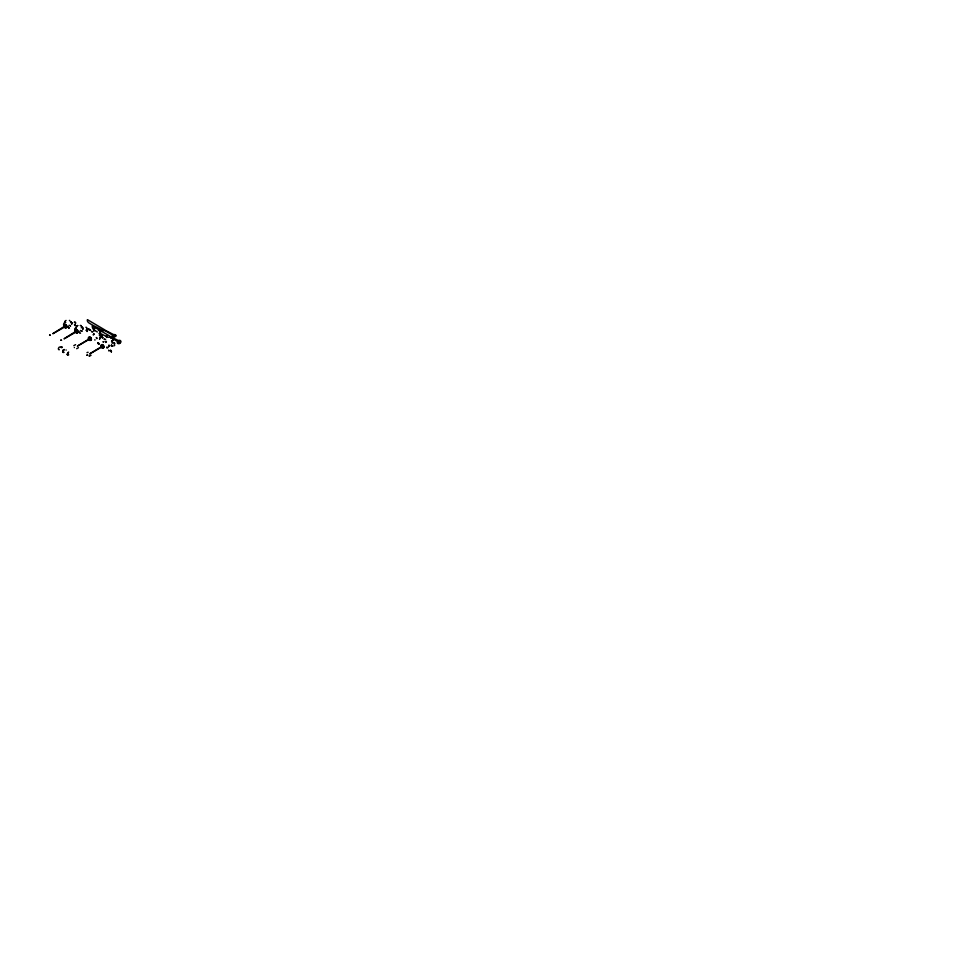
<?xml version="1.0" encoding="UTF-8"?>
<svg xmlns="http://www.w3.org/2000/svg" width="980" height="980" viewBox="0 0 980 980"><rect width="100%" height="100%" fill="white"/><g stroke="black" fill="none" stroke-linecap="round" stroke-linejoin="round"><path stroke-width="1.47" d="M75.913 330.627L76.893 332.392L75.791 331.767L75.925 330.689M93.762 334.511L93.762 334.45A1.458 0.649 60.6 0 0 93.688 333.764M70.609 326.022L70.474 325.875M90.711 338.345L90.552 339.129M70.793 322.408L71.491 322.775L71.16 321.93M58.408 348.757L58.433 348.5A1.629 0.943 -60 0 1 59.351 347.128L59.792 347.03M67.179 354.086L68.612 352.053L67.326 354.503M82.614 327.786L82.014 326.781M65.17 321.489L65.562 322.567M77.824 325.617L76.783 325.789L76.416 327.161M89.927 338.406L90.454 338.872M102.998 346.504C104.15 345.083 99.593 350.08 102.373 345.769M68.294 326.952L68.257 326.34M100.511 332.073L100.438 331.742A5.427 4.667 -33.8 0 0 100.315 331.13L99.397 330.346M113.006 340.097L112.97 339.374A5.427 4.667 -33.8 0 0 112.847 338.762L112.97 339.055A3.528 3.038 -33.8 0 1 113.043 339.46M75.24 328.386L75.975 329.758M100.279 332.869L100.438 332M112.982 339.631L111.549 341.31L112.749 340.403M93.994 328.41L93.994 329.807M106.538 336.042L106.538 337.438M75.681 323.13L75.117 324.16M106.465 341.652L105.558 342.461L106.22 341.395M68.196 326.512L68.759 328.141M74.419 324.784L74.958 325.262M63.578 324.368L63.663 325.176M71.859 323.768L71.528 324.343L71.638 323.008M82.908 329.109L82.822 328.018M94.007 328.312C93.97 329.158 95.55 329.354 94.264 328.251A5.427 0.796 83.7 0 0 94.203 328.582L94.239 329.782M106.551 335.944C107.984 335.479 106.71 338.21 106.71 335.785A5.427 0.796 83.7 0 0 106.747 336.214L106.771 337.414M112.847 342.461L114.342 343.024A3.528 3.504 64.7 0 1 114.636 343.392L114.182 345.769L114.685 345.315M103.096 346.761L102.729 345.83M79.478 331.755L79.601 332.649M96.836 338.639L96.236 337.537L97.044 338.039M65.195 321.171L65.182 322.065M99.813 337.598L99.605 339.141M85.873 327.283L86.656 327.479M75.276 328.288L76.465 327.381M86.754 328.802L86.914 328.227M93.847 330.824L94.484 330.762M100.401 332.367L99.017 333.678M63.614 324.417L63.933 323.902M74.86 329.513L75.925 328.692M82.271 331.081L81.512 330.995M80.336 330.444L81.046 330.799M102.116 337.708L102.104 335.76A3.528 3.504 64.7 0 0 101.81 335.393L99.372 335.319L99.936 334.94M64.19 322.8L65.525 322.494M81.218 327.822L82.565 327.296M82.724 329.427L82.883 328.202M93.566 334.609L93.872 333.653M93.737 334.462L93.112 334.817M91.054 355.238L89.217 356.34M100.083 337.255L99.605 339.141M90.503 338.688L90.76 338.137M74.26 322.212L74.97 322.151M65.403 320.852L66.089 320.448M76.71 325.875L77.579 325.519M69.445 327.933L68.563 328.043M73.794 345.683L75.583 344.654M78.461 347.68L76.673 348.696M109.258 346.406L109.454 345.474M90.674 338.1C86.62 337.647 91.949 341.101 89.633 338.394M103.206 345.732L102.386 345.671M69.384 320.435L69.776 320.497M99.997 337.279L100.401 337.034A5.427 5.047 68.6 0 1 101.075 336.777M100.45 336.998L100.56 336.961A3.528 3.283 68.6 0 1 100.977 336.826L101.332 336.74M99.078 330.419L98.343 330.309L99.47 330.444A1.458 1.25 -33.8 0 1 100.364 331.203M111.622 338.051L110.875 337.941L112.418 338.235M65.035 325.997L52.81 333.715L65.182 326.695A1.433 0.833 60 0 0 66.579 327.051A1.433 0.833 60 0 0 66.015 325.127A1.433 0.833 60 0 0 64.68 325.152M76.269 331.093L64.043 338.823L76.416 331.791A1.433 0.833 60 0 0 77.898 331.853A1.433 0.833 60 0 0 76.636 329.844M89.707 338.615L77.347 346.136L89.572 339.141M102.251 346.246L89.878 353.768L102.104 346.773M80.531 333.2L79.944 333.2M61.899 347.533L61.14 346.957M70.327 321.599L71.013 321.795M108.082 347.361L107.077 348.035L106.649 347.361M90.564 330.395L88.69 329.145L90.577 330.395M66.101 349.946L66.126 350.105M112.48 342.571L111.916 342.951L112.872 342.449M95.121 339.95L94.668 339.876M107.543 347.385L106.71 347.349M86.999 352.604L88.114 352.286M89.143 355.434L89.94 355.213M75.925 327.565L76.367 327.136M88.531 329.145A5.427 5.047 68.6 0 0 87.906 329.366L87.159 331.473L87.049 330.456A1.458 1.348 68.6 0 1 87.796 329.427L88.029 329.329A3.528 3.283 68.6 0 1 88.445 329.194L88.727 329.121M74.995 325.568L75.607 325.544M108.523 337.291L109.772 337.12A1.323 1.041 -35.1 0 1 110.213 337.255L116.89 341.113A1.286 1.017 -35.1 0 1 117.282 342.057A1.948 1.531 -35.1 0 0 119.046 343.649A1.948 1.531 -35.1 0 0 120.871 341.383A1.948 1.531 -35.1 0 0 118.47 340.587L110.262 336.52A1.446 1.139 -35.1 0 1 109.919 336.177L92.279 325.85A7.117 5.611 -35.1 0 0 92.818 328.471L93.039 328.851A7.117 5.611 -35.1 0 0 93.59 329.525M61.115 346.761L61.826 346.846M61.262 347.667L61.887 347.116M101.222 336.777L102.141 336.887M65.856 326.548C62.916 327.087 66.922 324.748 65.17 326.426M77.065 331.693L76.918 330.995M103.439 330.53L104.762 330.652A1.323 0.76 0 0 1 105.215 330.824L111.892 334.682A1.286 0.747 0 0 1 112.235 335.405A1.948 1.127 0 0 0 113.937 336.814A1.948 1.127 0 0 0 116.044 335.589A1.948 1.127 0 0 0 113.606 334.609L105.326 330.334A1.446 0.833 0 0 1 104.995 330.04L87.404 319.651A7.117 4.104 0 0 0 87.71 321.648L87.918 321.942A7.117 4.104 0 0 0 89.106 323.02A62.745 36.223 0 0 0 96.248 326.977L102.545 330.272A1.813 1.054 0 0 0 103.415 330.53M111.512 345.021L112.1 345.756L111.377 346.075M111.475 345.193L111.475 345.854M75.509 330.689L74.774 330.003M63.418 352.579L62.683 351.698A3.528 2.046 -60 0 1 62.683 351.305L62.708 351.073A1.458 0.845 -60 0 1 63.247 349.86L64.374 349.554L62.867 351.22A5.427 3.136 -60 0 0 62.843 351.808L64.043 352.347M67.498 354.858L68.686 354.748L67.326 354.699M112.847 346.234L111.524 345.279M101.626 336.777L102.52 337.181M74.921 322.114L75.607 322.69M81.72 330.971L81.083 330.701M111.941 337.978L112.725 338.504M80.96 325.47L80.262 325.532L81.242 325.887M109.576 345.671L108.768 345.168L109.135 346.222A3.528 1.103 -32.8 0 1 108.915 346.442M70.278 325.899L69.188 325.225M71.761 322.738L72.434 322.971M97.706 342.804L98.711 344.127M110.25 350.436L111.193 351.71M106.612 336.557L101.406 333.972A62.745 49.49 -35.1 0 1 99.74 333.212M85.934 330.211L86.877 330.664M89.952 339.484L89.143 338.21L89.952 339.484A1.421 0.821 60 0 0 91.165 339.423A1.421 0.821 60 0 0 90.454 337.586A1.421 0.821 60 0 0 89.217 337.696M92.806 331.681L91.495 331.632L92.622 331.791M111.475 351.649C111.132 349.529 109.723 350.558 111.279 351.783M98.906 344.005C98.796 342.192 97.032 342.706 98.649 343.968M102.778 337.512L102.814 338.149L102.435 337.206M105.632 339.644L104.039 339.264L104.787 338.97M111.377 351.551L110.532 350.338M98.858 343.943L97.988 342.706M100.291 331.081L100.426 331.424A3.528 3.038 -33.8 0 1 100.499 331.828M108.658 350.142L109.001 351.073M58.433 349.174L58.531 349.235A1.629 0.943 -60 0 0 59.351 349.701M97.326 331.963A62.745 49.49 -35.1 0 1 95.023 330.579M75.925 330.86A1.433 0.833 60 0 1 75.925 330.26M114.158 342.865A5.427 5.39 64.7 0 1 114.623 343.404M101.491 345.474A1.752 1.017 60 0 1 102.839 344.825A1.752 1.017 60 0 1 103.954 347.153A1.752 1.017 60 0 1 102.41 347.398M101.761 345.327A1.421 0.821 60 0 1 102.9 345.156A1.421 0.821 60 0 1 103.733 346.871A1.421 0.821 60 0 1 102.729 347.349M102.092 335.773A5.427 5.39 64.7 0 0 101.626 335.234A1.458 1.446 64.7 0 0 100.328 334.817M88.984 337.5A1.752 1.017 60 0 1 90.613 337.463A1.752 1.017 60 0 1 91.312 339.815A1.752 1.017 60 0 1 89.572 339.448M64.46 324.956A1.764 1.017 60 0 1 66.089 324.919A1.764 1.017 60 0 1 66.799 327.283A1.764 1.017 60 0 1 65.035 326.916M49.637 335.001L50.262 335.197L49.637 335.001M60.87 340.097L61.495 340.293L60.87 340.097M64.508 325.948L65.709 326.732L64.508 325.948M74.345 347.618L74.394 347.52M86.889 355.25L87.453 354.858L86.889 355.25M101.638 345.903L102.667 347.177L101.675 345.842M103.157 341.873L103.745 341.64L103.157 341.873M65.893 325.495L65.354 325.813L65.905 325.495M113.129 336.263A1.384 0.809 0 0 0 115.444 335.895A1.384 0.809 0 0 0 113.741 334.915A1.384 0.809 0 0 0 113.129 336.263M118.825 343.208A1.384 1.09 -35.1 0 0 120.295 341.371A1.384 1.09 -35.1 0 0 118.09 341.444A1.384 1.09 -35.1 0 0 118.825 343.208M75.644 330.407A1.764 1.017 60 0 0 77.53 332.735A1.764 1.017 60 0 0 77.53 330.236A1.764 1.017 60 0 0 75.644 330.407M75.093 330.726A1.764 1.017 60 0 0 76.967 333.053A1.764 1.017 60 0 0 76.967 330.554A1.764 1.017 60 0 0 75.093 330.726M75.325 330.86A1.433 0.833 60 0 0 76.857 332.747A1.433 0.833 60 0 0 76.857 330.726A1.433 0.833 60 0 0 75.325 330.86M100.94 345.793A1.752 1.017 60 0 0 102.802 348.108A1.752 1.017 60 0 0 102.802 345.634A1.752 1.017 60 0 0 100.94 345.793M101.173 345.928A1.421 0.821 60 0 0 102.68 347.802A1.421 0.821 60 0 0 102.68 345.793A1.421 0.821 60 0 0 101.173 345.928M88.396 338.161A1.752 1.017 60 0 0 90.258 340.477A1.752 1.017 60 0 0 90.258 338.002A1.752 1.017 60 0 0 88.396 338.161M88.629 338.296A1.421 0.821 60 0 0 90.136 340.17A1.421 0.821 60 0 0 90.136 338.161A1.421 0.821 60 0 0 88.629 338.296M63.859 325.617A1.764 1.017 60 0 0 65.734 327.957A1.764 1.017 60 0 0 65.734 325.458A1.764 1.017 60 0 0 63.859 325.617M64.092 325.764A1.433 0.833 60 0 0 65.611 327.651A1.433 0.833 60 0 0 65.611 325.617A1.433 0.833 60 0 0 64.092 325.764"/></g></svg>
